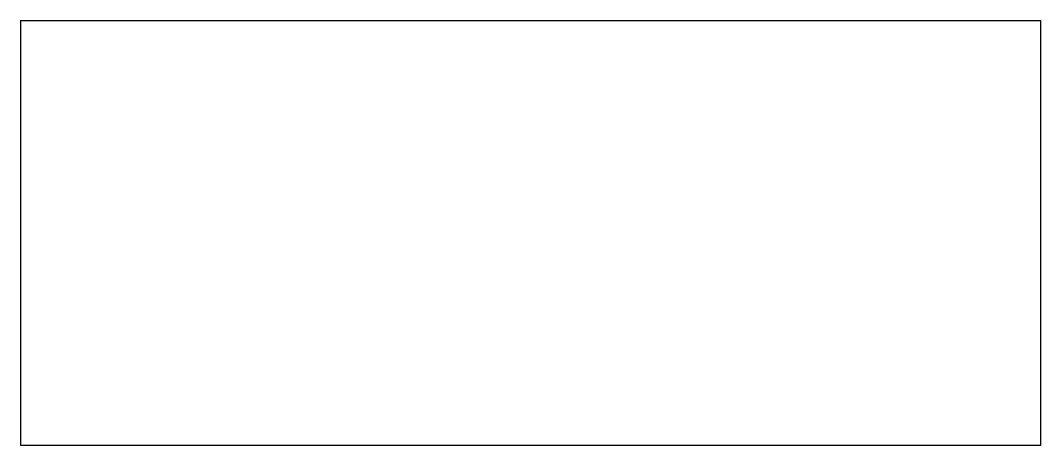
# Model space of a CAD drawing. Header units: millimetres. Extents: x -30 to 30, y -15.4 to 9.6.
import ezdxf

# ---------------------------------------------------------------- set-up
doc = ezdxf.new("R2010")
doc.units = ezdxf.units.MM

msp = doc.modelspace()

# ---------------------------------------------------------------- linework, layer by layer
at = {"color": 7, "linetype": 'Continuous', "lineweight": 25}
for p, q in [((-30, 9.6), (-30, -15.4)), ((-30, 9.6), (30, 9.6)), ((30, 9.6), (30, -15.4)), ((30, -15.4), (-30, -15.4))]:
    msp.add_line(p, q, dxfattribs=at)

doc.saveas('drawing.dxf')
